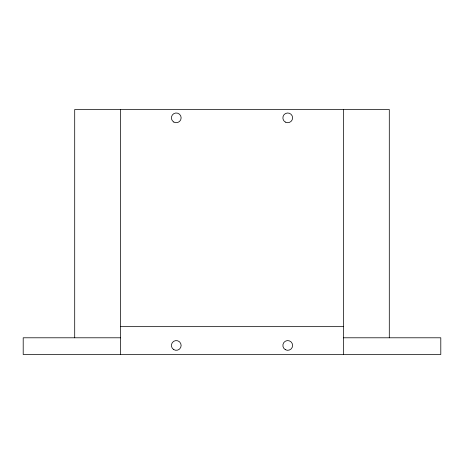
<?xml version="1.0" encoding="UTF-8"?>
<svg xmlns="http://www.w3.org/2000/svg" width="464" height="464" viewBox="0 0 464 464"><rect width="100%" height="100%" fill="white"/><g stroke="black" fill="none" stroke-linecap="round" stroke-linejoin="round"><path stroke-width="0.7" d="M120.64 326.656L343.36 326.656M120.64 337.792L23.2 337.792L23.2 354.496L440.8 354.496L440.8 337.792L343.36 337.792M389.296 337.792L389.296 109.504L74.704 109.504L74.704 337.792M343.36 109.504L343.36 354.496M120.64 109.504L120.64 354.496M285.296 349.665A4.872 4.872 0 0 0 292.604 345.448A4.872 4.872 0 0 0 285.296 341.231A4.872 4.872 0 0 0 285.296 349.665M173.832 349.665A4.872 4.872 0 0 0 181.14 345.448A4.872 4.872 0 0 0 173.832 341.231A4.872 4.872 0 0 0 173.832 349.665M173.832 122.073A4.872 4.872 0 0 0 181.14 117.856A4.872 4.872 0 0 0 173.832 113.639A4.872 4.872 0 0 0 173.832 122.073M285.296 122.073A4.872 4.872 0 0 0 292.604 117.856A4.872 4.872 0 0 0 285.296 113.639A4.872 4.872 0 0 0 285.296 122.073"/></g></svg>
